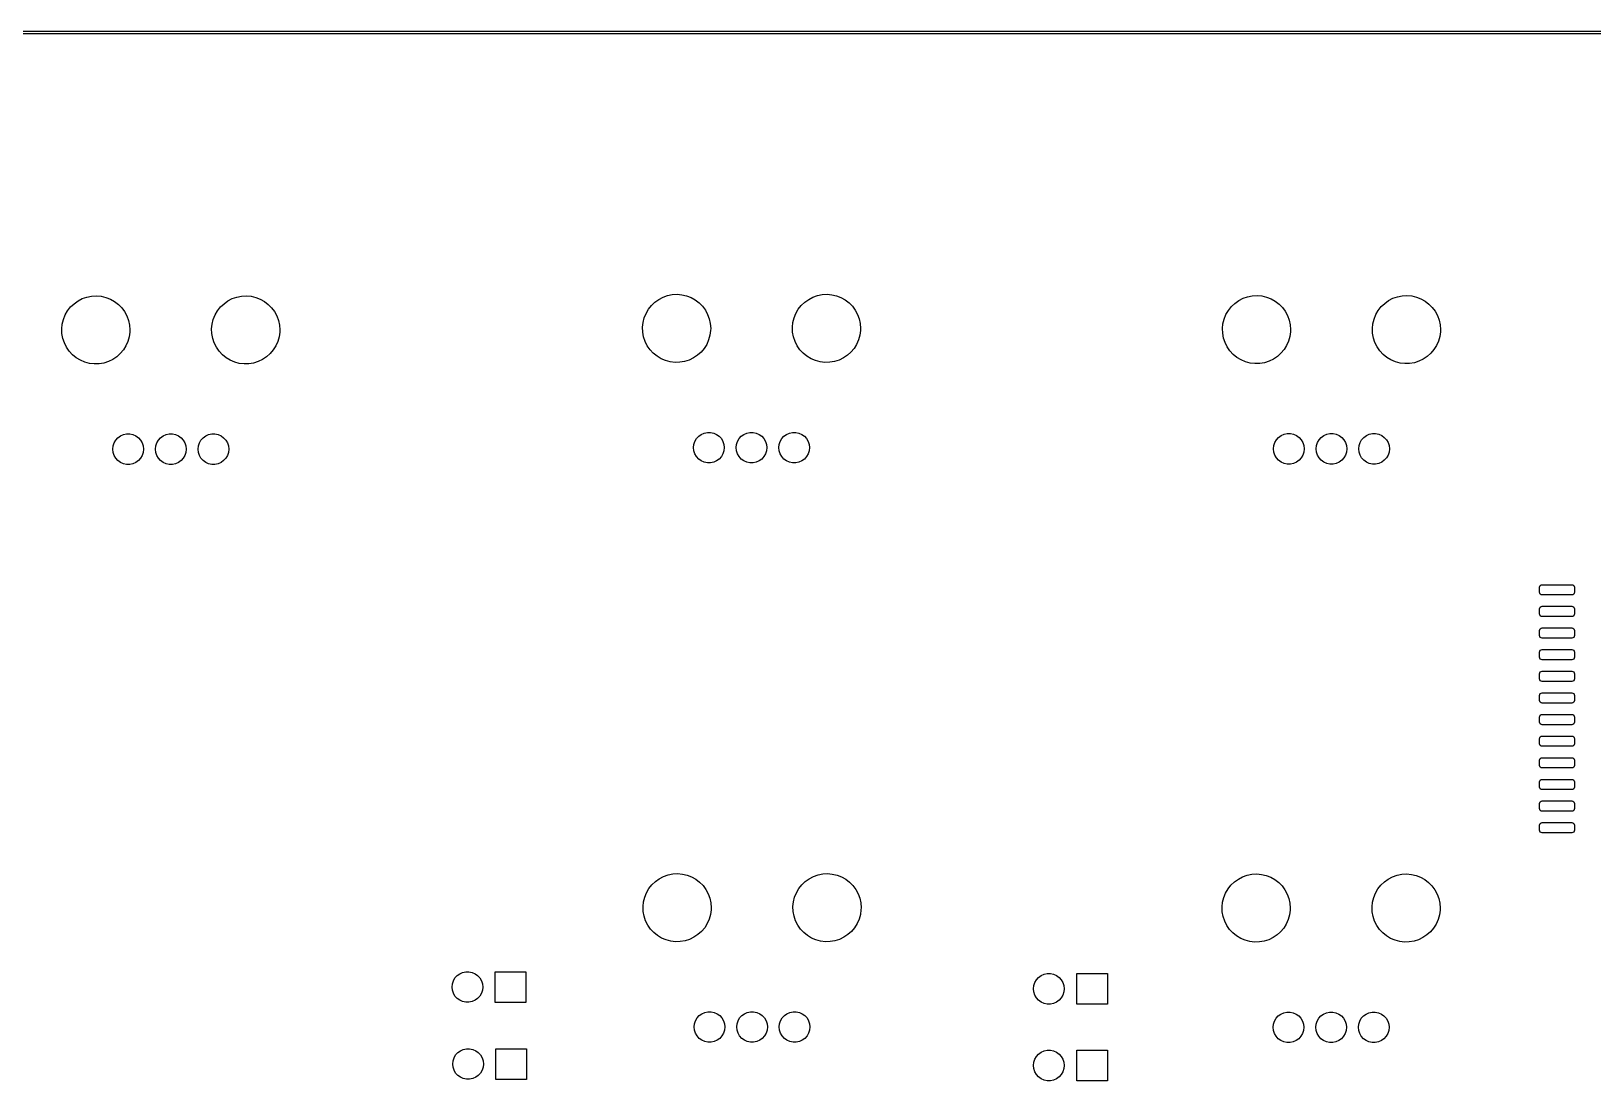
# Model space of a CAD drawing. Extents: x 0 to 360, y 0 to 260.
# Drawn here: x 87.7 to 179.4, y 198.5 to 260.1 of the extents above; entities that cross this region are included whole.
import ezdxf

# ---------------------------------------------------------------- set-up
doc = ezdxf.new("R2010")
doc.units = 0
doc.layers.add('BLACK', color=7, linetype='CONTINUOUS')

msp = doc.modelspace()

# ---------------------------------------------------------------- linework, layer by layer
at = {"layer": 'BLACK', "linetype": 'CONTINUOUS'}
for p, q in [((0, 260.075), (360, 260.075)), ((359.925, 259.925), (0.075, 259.925)), ((89.8058, 243.664), (89.9807, 243.886)), ((89.9807, 243.886), (90.1852, 244.081)), ((90.1852, 244.081), (90.415, 244.245)), ((90.415, 244.245), (90.6657, 244.376)), ((90.6657, 244.376), (90.9323, 244.469)), ((90.9323, 244.469), (91.2093, 244.524)), ((91.2093, 244.524), (91.4914, 244.54)), ((91.4914, 244.54), (91.7729, 244.515)), ((91.7729, 244.515), (92.0481, 244.452)), ((92.0481, 244.452), (92.3116, 244.35)), ((92.3116, 244.35), (92.558, 244.212)), ((92.558, 244.212), (92.7826, 244.04)), ((92.7826, 244.04), (92.9808, 243.839)), ((98.6058, 243.664), (98.7807, 243.886)), ((98.7807, 243.886), (98.9852, 244.081)), ((98.9852, 244.081), (99.215, 244.245)), ((99.215, 244.245), (99.4657, 244.376)), ((99.4657, 244.376), (99.7323, 244.469)), ((99.7323, 244.469), (100.009, 244.524)), ((100.009, 244.524), (100.291, 244.54)), ((100.291, 244.54), (100.573, 244.515)), ((100.573, 244.515), (100.848, 244.452)), ((100.848, 244.452), (101.112, 244.35)), ((101.112, 244.35), (101.358, 244.212)), ((101.358, 244.212), (101.583, 244.04)), ((101.583, 244.04), (101.781, 243.839)), ((123.906, 243.754), (124.081, 243.976)), ((124.081, 243.976), (124.285, 244.171)), ((124.285, 244.171), (124.515, 244.335)), ((124.515, 244.335), (124.766, 244.466)), ((124.766, 244.466), (125.032, 244.559)), ((125.032, 244.559), (125.309, 244.614)), ((125.309, 244.614), (125.591, 244.63)), ((125.591, 244.63), (125.873, 244.605)), ((125.873, 244.605), (126.148, 244.542)), ((126.148, 244.542), (126.412, 244.44)), ((126.412, 244.44), (126.658, 244.302)), ((126.658, 244.302), (126.883, 244.13)), ((126.883, 244.13), (127.081, 243.929)), ((127.081, 243.929), (127.249, 243.702)), ((132.706, 243.754), (132.881, 243.976)), ((132.881, 243.976), (133.085, 244.171)), ((133.085, 244.171), (133.315, 244.335)), ((133.315, 244.335), (133.566, 244.466)), ((133.566, 244.466), (133.832, 244.559)), ((133.832, 244.559), (134.109, 244.614)), ((134.109, 244.614), (134.391, 244.63)), ((134.391, 244.63), (134.673, 244.605)), ((134.673, 244.605), (134.948, 244.542)), ((134.948, 244.542), (135.212, 244.44)), ((135.212, 244.44), (135.458, 244.302)), ((135.458, 244.302), (135.683, 244.13)), ((135.683, 244.13), (135.881, 243.929)), ((135.881, 243.929), (136.049, 243.702)), ((157.956, 243.684), (158.131, 243.906)), ((158.131, 243.906), (158.335, 244.101)), ((158.335, 244.101), (158.565, 244.265)), ((158.565, 244.265), (158.816, 244.396)), ((158.816, 244.396), (159.082, 244.489)), ((159.082, 244.489), (159.359, 244.544)), ((159.359, 244.544), (159.641, 244.56)), ((159.641, 244.56), (159.923, 244.535)), ((159.923, 244.535), (160.198, 244.472)), ((160.198, 244.472), (160.462, 244.37)), ((160.462, 244.37), (160.708, 244.232)), ((160.708, 244.232), (160.933, 244.06)), ((160.933, 244.06), (161.131, 243.859)), ((166.756, 243.684), (166.931, 243.906)), ((166.931, 243.906), (167.135, 244.101)), ((167.135, 244.101), (167.365, 244.265)), ((167.365, 244.265), (167.616, 244.396)), ((167.616, 244.396), (167.882, 244.489)), ((167.882, 244.489), (168.159, 244.544)), ((168.159, 244.544), (168.441, 244.56)), ((168.441, 244.56), (168.723, 244.535)), ((168.723, 244.535), (168.998, 244.472)), ((168.998, 244.472), (169.262, 244.37)), ((169.262, 244.37), (169.508, 244.232)), ((169.508, 244.232), (169.733, 244.06)), ((169.733, 244.06), (169.931, 243.859)), ((89.4898, 242.884), (89.5579, 243.158)), ((89.5579, 243.158), (89.6639, 243.42)), ((89.6639, 243.42), (89.8058, 243.664)), ((92.9808, 243.839), (93.1487, 243.612)), ((93.1487, 243.612), (93.2828, 243.363)), ((93.2828, 243.363), (93.3806, 243.098)), ((93.3806, 243.098), (93.44, 242.822)), ((98.2898, 242.884), (98.3579, 243.158)), ((98.3579, 243.158), (98.4639, 243.42)), ((98.4639, 243.42), (98.6058, 243.664)), ((101.781, 243.839), (101.949, 243.612)), ((101.949, 243.612), (102.083, 243.363)), ((102.083, 243.363), (102.181, 243.098)), ((102.181, 243.098), (102.24, 242.822)), ((123.561, 242.693), (123.59, 242.974)), ((123.59, 242.974), (123.658, 243.248)), ((123.658, 243.248), (123.764, 243.51)), ((123.764, 243.51), (123.906, 243.754)), ((127.249, 243.702), (127.383, 243.453)), ((127.383, 243.453), (127.481, 243.188)), ((127.481, 243.188), (127.54, 242.912)), ((132.361, 242.693), (132.39, 242.974)), ((132.39, 242.974), (132.458, 243.248)), ((132.458, 243.248), (132.564, 243.51)), ((132.564, 243.51), (132.706, 243.754)), ((136.049, 243.702), (136.183, 243.453)), ((136.183, 243.453), (136.281, 243.188)), ((136.281, 243.188), (136.34, 242.912)), ((157.64, 242.904), (157.708, 243.178)), ((157.708, 243.178), (157.814, 243.44)), ((157.814, 243.44), (157.956, 243.684)), ((161.131, 243.859), (161.299, 243.632)), ((161.299, 243.632), (161.433, 243.383)), ((161.433, 243.383), (161.531, 243.118)), ((161.531, 243.118), (161.59, 242.842)), ((166.44, 242.904), (166.508, 243.178)), ((166.508, 243.178), (166.614, 243.44)), ((166.614, 243.44), (166.756, 243.684)), ((169.931, 243.859), (170.099, 243.632)), ((170.099, 243.632), (170.233, 243.383)), ((170.233, 243.383), (170.331, 243.118)), ((170.331, 243.118), (170.39, 242.842)), ((89.461, 242.603), (89.4898, 242.884)), ((89.4721, 242.321), (89.461, 242.603)), ((89.5228, 242.043), (89.4721, 242.321)), ((93.4184, 242.134), (93.3418, 241.863)), ((93.4561, 242.414), (93.4184, 242.134)), ((93.44, 242.822), (93.46, 242.54)), ((93.46, 242.54), (93.4561, 242.414)), ((98.261, 242.603), (98.2898, 242.884)), ((98.2721, 242.321), (98.261, 242.603)), ((98.3228, 242.043), (98.2721, 242.321)), ((102.218, 242.134), (102.142, 241.863)), ((102.256, 242.414), (102.218, 242.134)), ((102.24, 242.822), (102.26, 242.54)), ((102.26, 242.54), (102.256, 242.414)), ((123.572, 242.411), (123.561, 242.693)), ((123.623, 242.133), (123.572, 242.411)), ((123.712, 241.865), (123.623, 242.133)), ((127.518, 242.224), (127.442, 241.953)), ((127.556, 242.504), (127.518, 242.224)), ((127.54, 242.912), (127.56, 242.63)), ((127.56, 242.63), (127.556, 242.504)), ((132.372, 242.411), (132.361, 242.693)), ((132.423, 242.133), (132.372, 242.411)), ((132.512, 241.865), (132.423, 242.133)), ((136.318, 242.224), (136.242, 241.953)), ((136.356, 242.504), (136.318, 242.224)), ((136.34, 242.912), (136.36, 242.63)), ((136.36, 242.63), (136.356, 242.504)), ((157.611, 242.623), (157.64, 242.904)), ((157.622, 242.341), (157.611, 242.623)), ((157.673, 242.063), (157.622, 242.341)), ((157.762, 241.795), (157.673, 242.063)), ((161.568, 242.154), (161.492, 241.883)), ((161.606, 242.434), (161.568, 242.154)), ((161.59, 242.842), (161.61, 242.56)), ((161.61, 242.56), (161.606, 242.434)), ((166.411, 242.623), (166.44, 242.904)), ((166.422, 242.341), (166.411, 242.623)), ((166.473, 242.063), (166.422, 242.341)), ((166.562, 241.795), (166.473, 242.063)), ((170.368, 242.154), (170.292, 241.883)), ((170.406, 242.434), (170.368, 242.154)), ((170.39, 242.842), (170.41, 242.56)), ((170.41, 242.56), (170.406, 242.434)), ((89.6122, 241.775), (89.5228, 242.043)), ((89.7385, 241.522), (89.6122, 241.775)), ((89.8991, 241.29), (89.7385, 241.522)), ((90.0909, 241.082), (89.8991, 241.29)), ((92.8963, 241.148), (92.6858, 240.96)), ((93.078, 241.364), (92.8963, 241.148)), ((93.2275, 241.604), (93.078, 241.364)), ((93.3418, 241.863), (93.2275, 241.604)), ((98.4122, 241.775), (98.3228, 242.043)), ((98.5385, 241.522), (98.4122, 241.775)), ((98.6991, 241.29), (98.5385, 241.522)), ((98.8909, 241.082), (98.6991, 241.29)), ((101.696, 241.148), (101.486, 240.96)), ((101.878, 241.364), (101.696, 241.148)), ((102.028, 241.604), (101.878, 241.364)), ((102.142, 241.863), (102.028, 241.604)), ((123.839, 241.612), (123.712, 241.865)), ((123.999, 241.38), (123.839, 241.612)), ((124.191, 241.172), (123.999, 241.38)), ((124.41, 240.994), (124.191, 241.172)), ((126.996, 241.238), (126.786, 241.05)), ((127.178, 241.454), (126.996, 241.238)), ((127.328, 241.694), (127.178, 241.454)), ((127.442, 241.953), (127.328, 241.694)), ((132.639, 241.612), (132.512, 241.865)), ((132.799, 241.38), (132.639, 241.612)), ((132.991, 241.172), (132.799, 241.38)), ((133.21, 240.994), (132.991, 241.172)), ((135.796, 241.238), (135.586, 241.05)), ((135.978, 241.454), (135.796, 241.238)), ((136.128, 241.694), (135.978, 241.454)), ((136.242, 241.953), (136.128, 241.694)), ((157.889, 241.542), (157.762, 241.795)), ((158.049, 241.31), (157.889, 241.542)), ((158.241, 241.102), (158.049, 241.31)), ((161.046, 241.168), (160.836, 240.98)), ((161.228, 241.384), (161.046, 241.168)), ((161.378, 241.624), (161.228, 241.384)), ((161.492, 241.883), (161.378, 241.624)), ((166.689, 241.542), (166.562, 241.795)), ((166.849, 241.31), (166.689, 241.542)), ((167.041, 241.102), (166.849, 241.31)), ((169.846, 241.168), (169.636, 240.98)), ((170.028, 241.384), (169.846, 241.168)), ((170.178, 241.624), (170.028, 241.384)), ((170.292, 241.883), (170.178, 241.624)), ((90.31, 240.904), (90.0909, 241.082)), ((90.552, 240.758), (90.31, 240.904)), ((90.8122, 240.648), (90.552, 240.758)), ((91.0852, 240.575), (90.8122, 240.648)), ((91.3658, 240.542), (91.0852, 240.575)), ((91.6482, 240.549), (91.3658, 240.542)), ((91.9269, 240.595), (91.6482, 240.549)), ((92.1962, 240.68), (91.9269, 240.595)), ((92.4509, 240.803), (92.1962, 240.68)), ((92.6858, 240.96), (92.4509, 240.803)), ((99.11, 240.904), (98.8909, 241.082)), ((99.352, 240.758), (99.11, 240.904)), ((99.6122, 240.648), (99.352, 240.758)), ((99.8852, 240.575), (99.6122, 240.648)), ((100.166, 240.542), (99.8852, 240.575)), ((100.448, 240.549), (100.166, 240.542)), ((100.727, 240.595), (100.448, 240.549)), ((100.996, 240.68), (100.727, 240.595)), ((101.251, 240.803), (100.996, 240.68)), ((101.486, 240.96), (101.251, 240.803)), ((124.652, 240.848), (124.41, 240.994)), ((124.912, 240.738), (124.652, 240.848)), ((125.185, 240.665), (124.912, 240.738)), ((125.466, 240.632), (125.185, 240.665)), ((125.748, 240.639), (125.466, 240.632)), ((126.027, 240.685), (125.748, 240.639)), ((126.296, 240.77), (126.027, 240.685)), ((126.551, 240.893), (126.296, 240.77)), ((126.786, 241.05), (126.551, 240.893)), ((133.452, 240.848), (133.21, 240.994)), ((133.712, 240.738), (133.452, 240.848)), ((133.985, 240.665), (133.712, 240.738)), ((134.266, 240.632), (133.985, 240.665)), ((134.548, 240.639), (134.266, 240.632)), ((134.827, 240.685), (134.548, 240.639)), ((135.096, 240.77), (134.827, 240.685)), ((135.351, 240.893), (135.096, 240.77)), ((135.586, 241.05), (135.351, 240.893)), ((158.46, 240.924), (158.241, 241.102)), ((158.702, 240.778), (158.46, 240.924)), ((158.962, 240.668), (158.702, 240.778)), ((159.235, 240.595), (158.962, 240.668)), ((159.516, 240.562), (159.235, 240.595)), ((159.798, 240.569), (159.516, 240.562)), ((160.077, 240.615), (159.798, 240.569)), ((160.346, 240.7), (160.077, 240.615)), ((160.601, 240.823), (160.346, 240.7)), ((160.836, 240.98), (160.601, 240.823)), ((167.26, 240.924), (167.041, 241.102)), ((167.502, 240.778), (167.26, 240.924)), ((167.762, 240.668), (167.502, 240.778)), ((168.035, 240.595), (167.762, 240.668)), ((168.316, 240.562), (168.035, 240.595)), ((168.598, 240.569), (168.316, 240.562)), ((168.877, 240.615), (168.598, 240.569)), ((169.146, 240.7), (168.877, 240.615)), ((169.401, 240.823), (169.146, 240.7)), ((169.636, 240.98), (169.401, 240.823)), ((92.46, 235.54), (92.4797, 235.727)), ((92.4797, 235.727), (92.5378, 235.906)), ((92.5378, 235.906), (92.6319, 236.069)), ((92.6319, 236.069), (92.7578, 236.209)), ((92.7578, 236.209), (92.91, 236.319)), ((92.91, 236.319), (93.0819, 236.396)), ((93.0819, 236.396), (93.2659, 236.435)), ((93.2659, 236.435), (93.4541, 236.435)), ((93.4541, 236.435), (93.6381, 236.396)), ((93.6381, 236.396), (93.81, 236.319)), ((93.81, 236.319), (93.9622, 236.209)), ((93.9622, 236.209), (94.0881, 236.069)), ((94.0881, 236.069), (94.1822, 235.906)), ((94.1822, 235.906), (94.2403, 235.727)), ((94.2403, 235.727), (94.26, 235.54)), ((94.96, 235.54), (94.9797, 235.727)), ((94.9797, 235.727), (95.0378, 235.906)), ((95.0378, 235.906), (95.1319, 236.069)), ((95.1319, 236.069), (95.2578, 236.209)), ((95.2578, 236.209), (95.41, 236.319)), ((95.41, 236.319), (95.5819, 236.396)), ((95.5819, 236.396), (95.7659, 236.435)), ((95.7659, 236.435), (95.9541, 236.435)), ((95.9541, 236.435), (96.1381, 236.396)), ((96.1381, 236.396), (96.31, 236.319)), ((96.31, 236.319), (96.4622, 236.209)), ((96.4622, 236.209), (96.5881, 236.069)), ((96.5881, 236.069), (96.6822, 235.906)), ((96.6822, 235.906), (96.7403, 235.727)), ((96.7403, 235.727), (96.76, 235.54)), ((97.46, 235.54), (97.4797, 235.727)), ((97.4797, 235.727), (97.5378, 235.906)), ((97.5378, 235.906), (97.6319, 236.069)), ((97.6319, 236.069), (97.7578, 236.209)), ((97.7578, 236.209), (97.91, 236.319)), ((97.91, 236.319), (98.0819, 236.396)), ((98.0819, 236.396), (98.2659, 236.435)), ((98.2659, 236.435), (98.4541, 236.435)), ((98.4541, 236.435), (98.6381, 236.396)), ((98.6381, 236.396), (98.81, 236.319)), ((98.81, 236.319), (98.9622, 236.209)), ((98.9622, 236.209), (99.0881, 236.069)), ((99.0881, 236.069), (99.1822, 235.906)), ((99.1822, 235.906), (99.2403, 235.727)), ((99.2403, 235.727), (99.26, 235.54)), ((126.56, 235.63), (126.58, 235.817)), ((126.58, 235.817), (126.638, 235.996)), ((126.638, 235.996), (126.732, 236.159)), ((126.732, 236.159), (126.858, 236.299)), ((126.858, 236.299), (127.01, 236.409)), ((127.01, 236.409), (127.182, 236.486)), ((127.182, 236.486), (127.366, 236.525)), ((127.366, 236.525), (127.554, 236.525)), ((127.554, 236.525), (127.738, 236.486)), ((127.738, 236.486), (127.91, 236.409)), ((127.91, 236.409), (128.062, 236.299)), ((128.062, 236.299), (128.188, 236.159)), ((128.188, 236.159), (128.282, 235.996)), ((128.282, 235.996), (128.34, 235.817)), ((128.34, 235.817), (128.36, 235.63)), ((129.06, 235.63), (129.08, 235.817)), ((129.08, 235.817), (129.138, 235.996)), ((129.138, 235.996), (129.232, 236.159)), ((129.232, 236.159), (129.358, 236.299)), ((129.358, 236.299), (129.51, 236.409)), ((129.51, 236.409), (129.682, 236.486)), ((129.682, 236.486), (129.866, 236.525)), ((129.866, 236.525), (130.054, 236.525)), ((130.054, 236.525), (130.238, 236.486)), ((130.238, 236.486), (130.41, 236.409)), ((130.41, 236.409), (130.562, 236.299)), ((130.562, 236.299), (130.688, 236.159)), ((130.688, 236.159), (130.782, 235.996)), ((130.782, 235.996), (130.84, 235.817)), ((130.84, 235.817), (130.86, 235.63)), ((131.56, 235.63), (131.58, 235.817)), ((131.58, 235.817), (131.638, 235.996)), ((131.638, 235.996), (131.732, 236.159)), ((131.732, 236.159), (131.858, 236.299)), ((131.858, 236.299), (132.01, 236.409)), ((132.01, 236.409), (132.182, 236.486)), ((132.182, 236.486), (132.366, 236.525)), ((132.366, 236.525), (132.554, 236.525)), ((132.554, 236.525), (132.738, 236.486)), ((132.738, 236.486), (132.91, 236.409)), ((132.91, 236.409), (133.062, 236.299)), ((133.062, 236.299), (133.188, 236.159)), ((133.188, 236.159), (133.282, 235.996)), ((133.282, 235.996), (133.34, 235.817)), ((133.34, 235.817), (133.36, 235.63)), ((160.61, 235.56), (160.63, 235.747)), ((160.63, 235.747), (160.688, 235.926)), ((160.688, 235.926), (160.782, 236.089)), ((160.782, 236.089), (160.908, 236.229)), ((160.908, 236.229), (161.06, 236.339)), ((161.06, 236.339), (161.232, 236.416)), ((161.232, 236.416), (161.416, 236.455)), ((161.416, 236.455), (161.604, 236.455)), ((161.604, 236.455), (161.788, 236.416)), ((161.788, 236.416), (161.96, 236.339)), ((161.96, 236.339), (162.112, 236.229)), ((162.112, 236.229), (162.238, 236.089)), ((162.238, 236.089), (162.332, 235.926)), ((162.332, 235.926), (162.39, 235.747)), ((162.39, 235.747), (162.41, 235.56)), ((163.11, 235.56), (163.13, 235.747)), ((163.13, 235.747), (163.188, 235.926)), ((163.188, 235.926), (163.282, 236.089)), ((163.282, 236.089), (163.408, 236.229)), ((163.408, 236.229), (163.56, 236.339)), ((163.56, 236.339), (163.732, 236.416)), ((163.732, 236.416), (163.916, 236.455)), ((163.916, 236.455), (164.104, 236.455)), ((164.104, 236.455), (164.288, 236.416)), ((164.288, 236.416), (164.46, 236.339)), ((164.46, 236.339), (164.612, 236.229)), ((164.612, 236.229), (164.738, 236.089)), ((164.738, 236.089), (164.832, 235.926)), ((164.832, 235.926), (164.89, 235.747)), ((164.89, 235.747), (164.91, 235.56)), ((165.61, 235.56), (165.63, 235.747)), ((165.63, 235.747), (165.688, 235.926)), ((165.688, 235.926), (165.782, 236.089)), ((165.782, 236.089), (165.908, 236.229)), ((165.908, 236.229), (166.06, 236.339)), ((166.06, 236.339), (166.232, 236.416)), ((166.232, 236.416), (166.416, 236.455)), ((166.416, 236.455), (166.604, 236.455)), ((166.604, 236.455), (166.788, 236.416)), ((166.788, 236.416), (166.96, 236.339)), ((166.96, 236.339), (167.112, 236.229)), ((167.112, 236.229), (167.238, 236.089)), ((167.238, 236.089), (167.332, 235.926)), ((167.332, 235.926), (167.39, 235.747)), ((167.39, 235.747), (167.41, 235.56)), ((92.4797, 235.353), (92.46, 235.54)), ((92.5378, 235.174), (92.4797, 235.353)), ((92.6319, 235.011), (92.5378, 235.174)), ((92.7578, 234.871), (92.6319, 235.011)), ((92.91, 234.761), (92.7578, 234.871)), ((93.0819, 234.684), (92.91, 234.761)), ((93.81, 234.761), (93.6381, 234.684)), ((93.9622, 234.871), (93.81, 234.761)), ((94.0881, 235.011), (93.9622, 234.871)), ((94.1822, 235.174), (94.0881, 235.011)), ((94.2403, 235.353), (94.1822, 235.174)), ((94.26, 235.54), (94.2403, 235.353)), ((94.9797, 235.353), (94.96, 235.54)), ((95.0378, 235.174), (94.9797, 235.353)), ((95.1319, 235.011), (95.0378, 235.174)), ((95.2578, 234.871), (95.1319, 235.011)), ((95.41, 234.761), (95.2578, 234.871)), ((95.5819, 234.684), (95.41, 234.761)), ((96.31, 234.761), (96.1381, 234.684)), ((96.4622, 234.871), (96.31, 234.761)), ((96.5881, 235.011), (96.4622, 234.871)), ((96.6822, 235.174), (96.5881, 235.011)), ((96.7403, 235.353), (96.6822, 235.174)), ((96.76, 235.54), (96.7403, 235.353)), ((97.4797, 235.353), (97.46, 235.54)), ((97.5378, 235.174), (97.4797, 235.353)), ((97.6319, 235.011), (97.5378, 235.174)), ((97.7578, 234.871), (97.6319, 235.011)), ((97.91, 234.761), (97.7578, 234.871)), ((98.0819, 234.684), (97.91, 234.761)), ((98.81, 234.761), (98.6381, 234.684)), ((98.9622, 234.871), (98.81, 234.761)), ((99.0881, 235.011), (98.9622, 234.871)), ((99.1822, 235.174), (99.0881, 235.011)), ((99.2403, 235.353), (99.1822, 235.174)), ((99.26, 235.54), (99.2403, 235.353)), ((126.58, 235.443), (126.56, 235.63)), ((126.638, 235.264), (126.58, 235.443)), ((126.732, 235.101), (126.638, 235.264)), ((126.858, 234.961), (126.732, 235.101)), ((127.01, 234.851), (126.858, 234.961)), ((127.182, 234.774), (127.01, 234.851)), ((127.366, 234.735), (127.182, 234.774)), ((127.554, 234.735), (127.366, 234.735)), ((127.738, 234.774), (127.554, 234.735)), ((127.91, 234.851), (127.738, 234.774)), ((128.062, 234.961), (127.91, 234.851)), ((128.188, 235.101), (128.062, 234.961)), ((128.282, 235.264), (128.188, 235.101)), ((128.34, 235.443), (128.282, 235.264)), ((128.36, 235.63), (128.34, 235.443)), ((129.08, 235.443), (129.06, 235.63)), ((129.138, 235.264), (129.08, 235.443)), ((129.232, 235.101), (129.138, 235.264)), ((129.358, 234.961), (129.232, 235.101)), ((129.51, 234.851), (129.358, 234.961)), ((129.682, 234.774), (129.51, 234.851)), ((129.866, 234.735), (129.682, 234.774)), ((130.054, 234.735), (129.866, 234.735)), ((130.238, 234.774), (130.054, 234.735)), ((130.41, 234.851), (130.238, 234.774)), ((130.562, 234.961), (130.41, 234.851)), ((130.688, 235.101), (130.562, 234.961)), ((130.782, 235.264), (130.688, 235.101)), ((130.84, 235.443), (130.782, 235.264)), ((130.86, 235.63), (130.84, 235.443)), ((131.58, 235.443), (131.56, 235.63)), ((131.638, 235.264), (131.58, 235.443)), ((131.732, 235.101), (131.638, 235.264)), ((131.858, 234.961), (131.732, 235.101)), ((132.01, 234.851), (131.858, 234.961)), ((132.182, 234.774), (132.01, 234.851)), ((132.366, 234.735), (132.182, 234.774)), ((132.554, 234.735), (132.366, 234.735)), ((132.738, 234.774), (132.554, 234.735)), ((132.91, 234.851), (132.738, 234.774)), ((133.062, 234.961), (132.91, 234.851)), ((133.188, 235.101), (133.062, 234.961)), ((133.282, 235.264), (133.188, 235.101)), ((133.34, 235.443), (133.282, 235.264)), ((133.36, 235.63), (133.34, 235.443)), ((160.63, 235.373), (160.61, 235.56)), ((160.688, 235.194), (160.63, 235.373)), ((160.782, 235.031), (160.688, 235.194)), ((160.908, 234.891), (160.782, 235.031)), ((161.06, 234.781), (160.908, 234.891)), ((161.232, 234.704), (161.06, 234.781)), ((161.96, 234.781), (161.788, 234.704)), ((162.112, 234.891), (161.96, 234.781)), ((162.238, 235.031), (162.112, 234.891)), ((162.332, 235.194), (162.238, 235.031)), ((162.39, 235.373), (162.332, 235.194)), ((162.41, 235.56), (162.39, 235.373)), ((163.13, 235.373), (163.11, 235.56)), ((163.188, 235.194), (163.13, 235.373)), ((163.282, 235.031), (163.188, 235.194)), ((163.408, 234.891), (163.282, 235.031)), ((163.56, 234.781), (163.408, 234.891)), ((163.732, 234.704), (163.56, 234.781)), ((164.46, 234.781), (164.288, 234.704)), ((164.612, 234.891), (164.46, 234.781)), ((164.738, 235.031), (164.612, 234.891)), ((164.832, 235.194), (164.738, 235.031)), ((164.89, 235.373), (164.832, 235.194)), ((164.91, 235.56), (164.89, 235.373)), ((165.63, 235.373), (165.61, 235.56)), ((165.688, 235.194), (165.63, 235.373)), ((165.782, 235.031), (165.688, 235.194)), ((165.908, 234.891), (165.782, 235.031)), ((166.06, 234.781), (165.908, 234.891)), ((166.232, 234.704), (166.06, 234.781)), ((166.96, 234.781), (166.788, 234.704)), ((167.112, 234.891), (166.96, 234.781)), ((167.238, 235.031), (167.112, 234.891)), ((167.332, 235.194), (167.238, 235.031)), ((167.39, 235.373), (167.332, 235.194)), ((167.41, 235.56), (167.39, 235.373)), ((93.2659, 234.645), (93.0819, 234.684)), ((93.4541, 234.645), (93.2659, 234.645)), ((93.6381, 234.684), (93.4541, 234.645)), ((95.7659, 234.645), (95.5819, 234.684)), ((95.9541, 234.645), (95.7659, 234.645)), ((96.1381, 234.684), (95.9541, 234.645)), ((98.2659, 234.645), (98.0819, 234.684)), ((98.4541, 234.645), (98.2659, 234.645)), ((98.6381, 234.684), (98.4541, 234.645)), ((161.416, 234.665), (161.232, 234.704)), ((161.604, 234.665), (161.416, 234.665)), ((161.788, 234.704), (161.604, 234.665)), ((163.916, 234.665), (163.732, 234.704)), ((164.104, 234.665), (163.916, 234.665)), ((164.288, 234.704), (164.104, 234.665)), ((166.416, 234.665), (166.232, 234.704)), ((166.604, 234.665), (166.416, 234.665)), ((166.788, 234.704), (166.604, 234.665)), ((176.225, 227.435), (176.236, 227.492)), ((176.225, 227.135), (176.225, 227.435)), ((176.236, 227.492), (176.269, 227.541)), ((176.269, 227.541), (176.318, 227.574)), ((176.318, 227.574), (176.375, 227.585)), ((176.375, 227.585), (178.125, 227.585)), ((178.125, 227.585), (178.182, 227.574)), ((178.182, 227.574), (178.231, 227.541)), ((178.231, 227.541), (178.264, 227.492)), ((178.264, 227.492), (178.275, 227.435)), ((178.275, 227.435), (178.275, 227.135)), ((176.236, 227.078), (176.225, 227.135)), ((176.269, 227.029), (176.236, 227.078)), ((176.318, 226.996), (176.269, 227.029)), ((176.375, 226.985), (176.318, 226.996)), ((178.125, 226.985), (176.375, 226.985)), ((178.182, 226.996), (178.125, 226.985)), ((178.231, 227.029), (178.182, 226.996)), ((178.264, 227.078), (178.231, 227.029)), ((178.275, 227.135), (178.264, 227.078)), ((176.225, 226.165), (176.236, 226.222)), ((176.225, 225.865), (176.225, 226.165)), ((176.236, 225.808), (176.225, 225.865)), ((176.236, 226.222), (176.269, 226.271)), ((176.269, 225.759), (176.236, 225.808)), ((176.269, 226.271), (176.318, 226.304)), ((176.318, 225.726), (176.269, 225.759)), ((176.318, 226.304), (176.375, 226.315)), ((176.375, 225.715), (176.318, 225.726)), ((176.375, 226.315), (178.125, 226.315)), ((178.125, 225.715), (176.375, 225.715)), ((178.125, 226.315), (178.182, 226.304)), ((178.182, 225.726), (178.125, 225.715)), ((178.182, 226.304), (178.231, 226.271)), ((178.231, 225.759), (178.182, 225.726)), ((178.231, 226.271), (178.264, 226.222)), ((178.264, 225.808), (178.231, 225.759)), ((178.264, 226.222), (178.275, 226.165)), ((178.275, 225.865), (178.264, 225.808)), ((178.275, 226.165), (178.275, 225.865)), ((176.225, 224.895), (176.236, 224.952)), ((176.225, 224.595), (176.225, 224.895)), ((176.236, 224.952), (176.269, 225.001)), ((176.269, 225.001), (176.318, 225.034)), ((176.318, 225.034), (176.375, 225.045)), ((176.375, 225.045), (178.125, 225.045)), ((178.125, 225.045), (178.182, 225.034)), ((178.182, 225.034), (178.231, 225.001)), ((178.231, 225.001), (178.264, 224.952)), ((178.264, 224.952), (178.275, 224.895)), ((178.275, 224.895), (178.275, 224.595)), ((176.236, 224.538), (176.225, 224.595)), ((176.269, 224.489), (176.236, 224.538)), ((176.236, 223.682), (176.269, 223.731)), ((176.318, 224.456), (176.269, 224.489)), ((176.269, 223.731), (176.318, 223.764)), ((176.375, 224.445), (176.318, 224.456)), ((176.318, 223.764), (176.375, 223.775)), ((178.125, 224.445), (176.375, 224.445)), ((176.375, 223.775), (178.125, 223.775)), ((178.182, 224.456), (178.125, 224.445)), ((178.125, 223.775), (178.182, 223.764)), ((178.231, 224.489), (178.182, 224.456)), ((178.182, 223.764), (178.231, 223.731)), ((178.264, 224.538), (178.231, 224.489)), ((178.231, 223.731), (178.264, 223.682)), ((178.275, 224.595), (178.264, 224.538)), ((176.225, 223.625), (176.236, 223.682)), ((176.225, 223.325), (176.225, 223.625)), ((176.236, 223.268), (176.225, 223.325)), ((176.269, 223.219), (176.236, 223.268)), ((176.318, 223.186), (176.269, 223.219)), ((176.375, 223.175), (176.318, 223.186)), ((178.125, 223.175), (176.375, 223.175)), ((178.182, 223.186), (178.125, 223.175)), ((178.231, 223.219), (178.182, 223.186)), ((178.264, 223.268), (178.231, 223.219)), ((178.264, 223.682), (178.275, 223.625)), ((178.275, 223.325), (178.264, 223.268)), ((178.275, 223.625), (178.275, 223.325)), ((176.225, 222.355), (176.236, 222.412)), ((176.225, 222.055), (176.225, 222.355)), ((176.236, 221.998), (176.225, 222.055)), ((176.236, 222.412), (176.269, 222.461)), ((176.269, 221.949), (176.236, 221.998)), ((176.269, 222.461), (176.318, 222.494)), ((176.318, 221.916), (176.269, 221.949)), ((176.318, 222.494), (176.375, 222.505)), ((176.375, 221.905), (176.318, 221.916)), ((176.375, 222.505), (178.125, 222.505)), ((178.125, 221.905), (176.375, 221.905)), ((178.125, 222.505), (178.182, 222.494)), ((178.182, 221.916), (178.125, 221.905)), ((178.182, 222.494), (178.231, 222.461)), ((178.231, 221.949), (178.182, 221.916)), ((178.231, 222.461), (178.264, 222.412)), ((178.264, 221.998), (178.231, 221.949)), ((178.264, 222.412), (178.275, 222.355)), ((178.275, 222.055), (178.264, 221.998)), ((178.275, 222.355), (178.275, 222.055)), ((176.225, 221.085), (176.236, 221.142)), ((176.225, 220.785), (176.225, 221.085)), ((176.236, 221.142), (176.269, 221.191)), ((176.269, 221.191), (176.318, 221.224)), ((176.318, 221.224), (176.375, 221.235)), ((176.375, 221.235), (178.125, 221.235)), ((178.125, 221.235), (178.182, 221.224)), ((178.182, 221.224), (178.231, 221.191)), ((178.231, 221.191), (178.264, 221.142)), ((178.264, 221.142), (178.275, 221.085)), ((178.275, 221.085), (178.275, 220.785)), ((176.236, 220.728), (176.225, 220.785)), ((176.269, 220.679), (176.236, 220.728)), ((176.318, 220.646), (176.269, 220.679)), ((176.375, 220.635), (176.318, 220.646)), ((178.125, 220.635), (176.375, 220.635)), ((178.182, 220.646), (178.125, 220.635)), ((178.231, 220.679), (178.182, 220.646)), ((178.264, 220.728), (178.231, 220.679)), ((178.275, 220.785), (178.264, 220.728)), ((176.225, 219.815), (176.236, 219.872)), ((176.225, 219.515), (176.225, 219.815)), ((176.236, 219.458), (176.225, 219.515)), ((176.236, 219.872), (176.269, 219.921)), ((176.269, 219.409), (176.236, 219.458)), ((176.269, 219.921), (176.318, 219.954)), ((176.318, 219.376), (176.269, 219.409)), ((176.318, 219.954), (176.375, 219.965)), ((176.375, 219.365), (176.318, 219.376)), ((176.375, 219.965), (178.125, 219.965)), ((178.125, 219.365), (176.375, 219.365)), ((178.125, 219.965), (178.182, 219.954)), ((178.182, 219.376), (178.125, 219.365)), ((178.182, 219.954), (178.231, 219.921)), ((178.231, 219.409), (178.182, 219.376)), ((178.231, 219.921), (178.264, 219.872)), ((178.264, 219.458), (178.231, 219.409)), ((178.264, 219.872), (178.275, 219.815)), ((178.275, 219.515), (178.264, 219.458)), ((178.275, 219.815), (178.275, 219.515)), ((176.225, 218.545), (176.236, 218.602)), ((176.225, 218.245), (176.225, 218.545)), ((176.236, 218.188), (176.225, 218.245)), ((176.236, 218.602), (176.269, 218.651)), ((176.269, 218.651), (176.318, 218.684)), ((176.318, 218.684), (176.375, 218.695)), ((176.375, 218.695), (178.125, 218.695)), ((178.125, 218.695), (178.182, 218.684)), ((178.182, 218.684), (178.231, 218.651)), ((178.231, 218.651), (178.264, 218.602)), ((178.264, 218.602), (178.275, 218.545)), ((178.275, 218.245), (178.264, 218.188)), ((178.275, 218.545), (178.275, 218.245)), ((176.225, 217.275), (176.236, 217.332)), ((176.269, 218.139), (176.236, 218.188)), ((176.236, 217.332), (176.269, 217.381)), ((176.318, 218.106), (176.269, 218.139)), ((176.269, 217.381), (176.318, 217.414)), ((176.375, 218.095), (176.318, 218.106)), ((176.318, 217.414), (176.375, 217.425)), ((178.125, 218.095), (176.375, 218.095)), ((176.375, 217.425), (178.125, 217.425)), ((178.182, 218.106), (178.125, 218.095)), ((178.125, 217.425), (178.182, 217.414)), ((178.231, 218.139), (178.182, 218.106)), ((178.182, 217.414), (178.231, 217.381)), ((178.264, 218.188), (178.231, 218.139)), ((178.231, 217.381), (178.264, 217.332)), ((178.264, 217.332), (178.275, 217.275)), ((176.225, 216.975), (176.225, 217.275)), ((176.236, 216.918), (176.225, 216.975)), ((176.269, 216.869), (176.236, 216.918)), ((176.318, 216.836), (176.269, 216.869)), ((176.375, 216.825), (176.318, 216.836)), ((178.125, 216.825), (176.375, 216.825)), ((178.182, 216.836), (178.125, 216.825)), ((178.231, 216.869), (178.182, 216.836)), ((178.264, 216.918), (178.231, 216.869)), ((178.275, 216.975), (178.264, 216.918)), ((178.275, 217.275), (178.275, 216.975)), ((176.225, 216.005), (176.236, 216.062)), ((176.225, 215.705), (176.225, 216.005)), ((176.236, 215.648), (176.225, 215.705)), ((176.236, 216.062), (176.269, 216.111)), ((176.269, 215.599), (176.236, 215.648)), ((176.269, 216.111), (176.318, 216.144)), ((176.318, 215.566), (176.269, 215.599)), ((176.318, 216.144), (176.375, 216.155)), ((176.375, 215.555), (176.318, 215.566)), ((176.375, 216.155), (178.125, 216.155)), ((178.125, 215.555), (176.375, 215.555)), ((178.125, 216.155), (178.182, 216.144)), ((178.182, 215.566), (178.125, 215.555)), ((178.182, 216.144), (178.231, 216.111)), ((178.231, 215.599), (178.182, 215.566)), ((178.231, 216.111), (178.264, 216.062)), ((178.264, 215.648), (178.231, 215.599)), ((178.264, 216.062), (178.275, 216.005)), ((178.275, 215.705), (178.264, 215.648)), ((178.275, 216.005), (178.275, 215.705)), ((176.225, 214.735), (176.236, 214.792)), ((176.225, 214.435), (176.225, 214.735)), ((176.236, 214.792), (176.269, 214.841)), ((176.269, 214.841), (176.318, 214.874)), ((176.318, 214.874), (176.375, 214.885)), ((176.375, 214.885), (178.125, 214.885)), ((178.125, 214.885), (178.182, 214.874)), ((178.182, 214.874), (178.231, 214.841)), ((178.231, 214.841), (178.264, 214.792)), ((178.264, 214.792), (178.275, 214.735)), ((178.275, 214.735), (178.275, 214.435)), ((176.236, 214.378), (176.225, 214.435)), ((176.269, 214.329), (176.236, 214.378)), ((176.318, 214.296), (176.269, 214.329)), ((176.375, 214.285), (176.318, 214.296)), ((178.125, 214.285), (176.375, 214.285)), ((178.182, 214.296), (178.125, 214.285)), ((178.231, 214.329), (178.182, 214.296)), ((178.264, 214.378), (178.231, 214.329)), ((178.275, 214.435), (178.264, 214.378)), ((176.225, 213.465), (176.236, 213.522)), ((176.225, 213.165), (176.225, 213.465)), ((176.236, 213.108), (176.225, 213.165)), ((176.236, 213.522), (176.269, 213.571)), ((176.269, 213.059), (176.236, 213.108)), ((176.269, 213.571), (176.318, 213.604)), ((176.318, 213.026), (176.269, 213.059)), ((176.318, 213.604), (176.375, 213.615)), ((176.375, 213.015), (176.318, 213.026)), ((176.375, 213.615), (178.125, 213.615)), ((178.125, 213.015), (176.375, 213.015)), ((178.125, 213.615), (178.182, 213.604)), ((178.182, 213.026), (178.125, 213.015)), ((178.182, 213.604), (178.231, 213.571)), ((178.231, 213.059), (178.182, 213.026)), ((178.231, 213.571), (178.264, 213.522)), ((178.264, 213.108), (178.231, 213.059)), ((178.264, 213.522), (178.275, 213.465)), ((178.275, 213.165), (178.264, 213.108)), ((178.275, 213.465), (178.275, 213.165)), ((123.936, 209.744), (124.111, 209.966)), ((124.111, 209.966), (124.315, 210.161)), ((124.315, 210.161), (124.545, 210.325)), ((124.545, 210.325), (124.796, 210.456)), ((124.796, 210.456), (125.062, 210.549)), ((125.062, 210.549), (125.339, 210.604)), ((125.339, 210.604), (125.621, 210.62)), ((125.621, 210.62), (125.903, 210.595)), ((125.903, 210.595), (126.178, 210.532)), ((126.178, 210.532), (126.442, 210.43)), ((126.442, 210.43), (126.688, 210.292)), ((126.688, 210.292), (126.913, 210.12)), ((126.913, 210.12), (127.111, 209.919)), ((132.736, 209.744), (132.911, 209.966)), ((132.911, 209.966), (133.115, 210.161)), ((133.115, 210.161), (133.345, 210.325)), ((133.345, 210.325), (133.596, 210.456)), ((133.596, 210.456), (133.862, 210.549)), ((133.862, 210.549), (134.139, 210.604)), ((134.139, 210.604), (134.421, 210.62)), ((134.421, 210.62), (134.703, 210.595)), ((134.703, 210.595), (134.978, 210.532)), ((134.978, 210.532), (135.242, 210.43)), ((135.242, 210.43), (135.488, 210.292)), ((135.488, 210.292), (135.713, 210.12)), ((135.713, 210.12), (135.911, 209.919)), ((158.111, 209.946), (158.315, 210.141)), ((158.315, 210.141), (158.545, 210.305)), ((158.545, 210.305), (158.796, 210.436)), ((158.796, 210.436), (159.062, 210.529)), ((159.062, 210.529), (159.339, 210.584)), ((159.339, 210.584), (159.621, 210.6)), ((159.621, 210.6), (159.903, 210.575)), ((159.903, 210.575), (160.178, 210.512)), ((160.178, 210.512), (160.442, 210.41)), ((160.442, 210.41), (160.688, 210.272)), ((160.688, 210.272), (160.913, 210.1)), ((160.913, 210.1), (161.111, 209.899)), ((166.911, 209.946), (167.115, 210.141)), ((167.115, 210.141), (167.345, 210.305)), ((167.345, 210.305), (167.596, 210.436)), ((167.596, 210.436), (167.862, 210.529)), ((167.862, 210.529), (168.139, 210.584)), ((168.139, 210.584), (168.421, 210.6)), ((168.421, 210.6), (168.703, 210.575)), ((168.703, 210.575), (168.978, 210.512)), ((168.978, 210.512), (169.242, 210.41)), ((169.242, 210.41), (169.488, 210.272)), ((169.488, 210.272), (169.713, 210.1)), ((169.713, 210.1), (169.911, 209.899)), ((123.62, 208.964), (123.688, 209.238)), ((123.688, 209.238), (123.794, 209.5)), ((123.794, 209.5), (123.936, 209.744)), ((127.111, 209.919), (127.279, 209.692)), ((127.279, 209.692), (127.413, 209.443)), ((127.413, 209.443), (127.511, 209.178)), ((127.511, 209.178), (127.57, 208.902)), ((132.42, 208.964), (132.488, 209.238)), ((132.488, 209.238), (132.594, 209.5)), ((132.594, 209.5), (132.736, 209.744)), ((135.911, 209.919), (136.079, 209.692)), ((136.079, 209.692), (136.213, 209.443)), ((136.213, 209.443), (136.311, 209.178)), ((136.311, 209.178), (136.37, 208.902)), ((157.62, 208.944), (157.688, 209.218)), ((157.688, 209.218), (157.794, 209.48)), ((157.794, 209.48), (157.936, 209.724)), ((157.936, 209.724), (158.111, 209.946)), ((161.111, 209.899), (161.279, 209.672)), ((161.279, 209.672), (161.413, 209.423)), ((161.413, 209.423), (161.511, 209.158)), ((161.511, 209.158), (161.57, 208.882)), ((166.42, 208.944), (166.488, 209.218)), ((166.488, 209.218), (166.594, 209.48)), ((166.594, 209.48), (166.736, 209.724)), ((166.736, 209.724), (166.911, 209.946)), ((169.911, 209.899), (170.079, 209.672)), ((170.079, 209.672), (170.213, 209.423)), ((170.213, 209.423), (170.311, 209.158)), ((170.311, 209.158), (170.37, 208.882)), ((123.591, 208.683), (123.62, 208.964)), ((123.602, 208.401), (123.591, 208.683)), ((123.653, 208.123), (123.602, 208.401)), ((127.548, 208.214), (127.472, 207.943)), ((127.586, 208.494), (127.548, 208.214)), ((127.57, 208.902), (127.59, 208.62)), ((127.59, 208.62), (127.586, 208.494)), ((132.391, 208.683), (132.42, 208.964)), ((132.402, 208.401), (132.391, 208.683)), ((132.453, 208.123), (132.402, 208.401)), ((136.348, 208.214), (136.272, 207.943)), ((136.386, 208.494), (136.348, 208.214)), ((136.37, 208.902), (136.39, 208.62)), ((136.39, 208.62), (136.386, 208.494)), ((157.591, 208.663), (157.62, 208.944)), ((157.602, 208.381), (157.591, 208.663)), ((157.653, 208.103), (157.602, 208.381)), ((161.548, 208.194), (161.472, 207.923)), ((161.586, 208.474), (161.548, 208.194)), ((161.57, 208.882), (161.59, 208.6)), ((161.59, 208.6), (161.586, 208.474)), ((166.391, 208.663), (166.42, 208.944)), ((166.402, 208.381), (166.391, 208.663)), ((166.453, 208.103), (166.402, 208.381)), ((170.348, 208.194), (170.272, 207.923)), ((170.386, 208.474), (170.348, 208.194)), ((170.37, 208.882), (170.39, 208.6)), ((170.39, 208.6), (170.386, 208.474)), ((123.742, 207.855), (123.653, 208.123)), ((123.869, 207.602), (123.742, 207.855)), ((124.029, 207.37), (123.869, 207.602)), ((124.221, 207.162), (124.029, 207.37)), ((127.026, 207.228), (126.816, 207.04)), ((127.208, 207.444), (127.026, 207.228)), ((127.358, 207.684), (127.208, 207.444)), ((127.472, 207.943), (127.358, 207.684)), ((132.542, 207.855), (132.453, 208.123)), ((132.669, 207.602), (132.542, 207.855)), ((132.829, 207.37), (132.669, 207.602)), ((133.021, 207.162), (132.829, 207.37)), ((135.826, 207.228), (135.616, 207.04)), ((136.008, 207.444), (135.826, 207.228)), ((136.158, 207.684), (136.008, 207.444)), ((136.272, 207.943), (136.158, 207.684)), ((157.742, 207.835), (157.653, 208.103)), ((157.869, 207.582), (157.742, 207.835)), ((158.029, 207.35), (157.869, 207.582)), ((158.221, 207.142), (158.029, 207.35)), ((161.208, 207.424), (161.026, 207.208)), ((161.358, 207.664), (161.208, 207.424)), ((161.472, 207.923), (161.358, 207.664)), ((166.542, 207.835), (166.453, 208.103)), ((166.669, 207.582), (166.542, 207.835)), ((166.829, 207.35), (166.669, 207.582)), ((167.021, 207.142), (166.829, 207.35)), ((170.008, 207.424), (169.826, 207.208)), ((170.158, 207.664), (170.008, 207.424)), ((170.272, 207.923), (170.158, 207.664)), ((124.44, 206.984), (124.221, 207.162)), ((124.682, 206.838), (124.44, 206.984)), ((124.942, 206.728), (124.682, 206.838)), ((125.215, 206.655), (124.942, 206.728)), ((125.496, 206.622), (125.215, 206.655)), ((125.778, 206.629), (125.496, 206.622)), ((126.057, 206.675), (125.778, 206.629)), ((126.326, 206.76), (126.057, 206.675)), ((126.581, 206.883), (126.326, 206.76)), ((126.816, 207.04), (126.581, 206.883)), ((133.24, 206.984), (133.021, 207.162)), ((133.482, 206.838), (133.24, 206.984)), ((133.742, 206.728), (133.482, 206.838)), ((134.015, 206.655), (133.742, 206.728)), ((134.296, 206.622), (134.015, 206.655)), ((134.578, 206.629), (134.296, 206.622)), ((134.857, 206.675), (134.578, 206.629)), ((135.126, 206.76), (134.857, 206.675)), ((135.381, 206.883), (135.126, 206.76)), ((135.616, 207.04), (135.381, 206.883)), ((158.44, 206.964), (158.221, 207.142)), ((158.682, 206.818), (158.44, 206.964)), ((158.942, 206.708), (158.682, 206.818)), ((159.215, 206.635), (158.942, 206.708)), ((159.496, 206.602), (159.215, 206.635)), ((159.778, 206.609), (159.496, 206.602)), ((160.057, 206.655), (159.778, 206.609)), ((160.326, 206.74), (160.057, 206.655)), ((160.581, 206.863), (160.326, 206.74)), ((160.816, 207.02), (160.581, 206.863)), ((161.026, 207.208), (160.816, 207.02)), ((167.24, 206.964), (167.021, 207.142)), ((167.482, 206.818), (167.24, 206.964)), ((167.742, 206.708), (167.482, 206.818)), ((168.015, 206.635), (167.742, 206.708)), ((168.296, 206.602), (168.015, 206.635)), ((168.578, 206.609), (168.296, 206.602)), ((168.857, 206.655), (168.578, 206.609)), ((169.126, 206.74), (168.857, 206.655)), ((169.381, 206.863), (169.126, 206.74)), ((169.616, 207.02), (169.381, 206.863)), ((169.826, 207.208), (169.616, 207.02)), ((112.452, 204.331), (112.546, 204.494)), ((112.546, 204.494), (112.672, 204.634)), ((112.672, 204.634), (112.824, 204.745)), ((112.824, 204.745), (112.996, 204.821)), ((112.996, 204.821), (113.18, 204.86)), ((113.18, 204.86), (113.368, 204.86)), ((113.368, 204.86), (113.552, 204.821)), ((113.552, 204.821), (113.724, 204.745)), ((113.724, 204.745), (113.876, 204.634)), ((113.876, 204.634), (114.002, 204.494)), ((114.002, 204.494), (114.096, 204.331)), ((114.914, 203.065), (114.914, 204.865)), ((114.914, 204.865), (116.714, 204.865)), ((116.714, 204.865), (116.714, 203.065)), ((146.692, 204.39), (146.818, 204.53)), ((146.818, 204.53), (146.97, 204.64)), ((146.97, 204.64), (147.142, 204.717)), ((147.142, 204.717), (147.326, 204.756)), ((147.326, 204.756), (147.514, 204.756)), ((147.514, 204.756), (147.698, 204.717)), ((147.698, 204.717), (147.87, 204.64)), ((147.87, 204.64), (148.022, 204.53)), ((148.022, 204.53), (148.148, 204.39)), ((149.06, 202.961), (149.06, 204.761)), ((149.06, 204.761), (150.86, 204.761)), ((150.86, 204.761), (150.86, 202.961)), ((112.374, 203.965), (112.394, 204.153)), ((112.394, 203.778), (112.374, 203.965)), ((112.394, 204.153), (112.452, 204.331)), ((112.452, 203.599), (112.394, 203.778)), ((112.546, 203.436), (112.452, 203.599)), ((114.096, 203.599), (114.002, 203.436)), ((114.096, 204.331), (114.155, 204.153)), ((114.155, 203.778), (114.096, 203.599)), ((114.155, 204.153), (114.174, 203.965)), ((114.174, 203.965), (114.155, 203.778)), ((146.52, 203.861), (146.54, 204.048)), ((146.54, 203.674), (146.52, 203.861)), ((146.54, 204.048), (146.598, 204.227)), ((146.598, 203.495), (146.54, 203.674)), ((146.598, 204.227), (146.692, 204.39)), ((148.148, 204.39), (148.242, 204.227)), ((148.242, 204.227), (148.301, 204.048)), ((148.301, 203.674), (148.242, 203.495)), ((148.301, 204.048), (148.32, 203.861)), ((148.32, 203.861), (148.301, 203.674)), ((112.672, 203.297), (112.546, 203.436)), ((112.824, 203.186), (112.672, 203.297)), ((112.996, 203.109), (112.824, 203.186)), ((113.18, 203.07), (112.996, 203.109)), ((113.368, 203.07), (113.18, 203.07)), ((113.552, 203.109), (113.368, 203.07)), ((113.724, 203.186), (113.552, 203.109)), ((113.876, 203.297), (113.724, 203.186)), ((114.002, 203.436), (113.876, 203.297)), ((116.714, 203.065), (114.914, 203.065)), ((146.692, 203.332), (146.598, 203.495)), ((146.818, 203.192), (146.692, 203.332)), ((146.97, 203.081), (146.818, 203.192)), ((147.142, 203.005), (146.97, 203.081)), ((147.326, 202.966), (147.142, 203.005)), ((147.514, 202.966), (147.326, 202.966)), ((147.698, 203.005), (147.514, 202.966)), ((147.87, 203.081), (147.698, 203.005)), ((148.022, 203.192), (147.87, 203.081)), ((148.148, 203.332), (148.022, 203.192)), ((148.242, 203.495), (148.148, 203.332)), ((150.86, 202.961), (149.06, 202.961)), ((126.59, 201.62), (126.61, 201.807)), ((126.61, 201.807), (126.668, 201.986)), ((126.668, 201.986), (126.762, 202.149)), ((126.762, 202.149), (126.888, 202.289)), ((126.888, 202.289), (127.04, 202.399)), ((127.04, 202.399), (127.212, 202.476)), ((127.212, 202.476), (127.396, 202.515)), ((127.396, 202.515), (127.584, 202.515)), ((127.584, 202.515), (127.768, 202.476)), ((127.768, 202.476), (127.94, 202.399)), ((127.94, 202.399), (128.092, 202.289)), ((128.092, 202.289), (128.218, 202.149)), ((128.218, 202.149), (128.312, 201.986)), ((128.312, 201.986), (128.37, 201.807)), ((128.37, 201.807), (128.39, 201.62)), ((129.09, 201.62), (129.11, 201.807)), ((129.11, 201.807), (129.168, 201.986)), ((129.168, 201.986), (129.262, 202.149)), ((129.262, 202.149), (129.388, 202.289)), ((129.388, 202.289), (129.54, 202.399)), ((129.54, 202.399), (129.712, 202.476)), ((129.712, 202.476), (129.896, 202.515)), ((129.896, 202.515), (130.084, 202.515)), ((130.084, 202.515), (130.268, 202.476)), ((130.268, 202.476), (130.44, 202.399)), ((130.44, 202.399), (130.592, 202.289)), ((130.592, 202.289), (130.718, 202.149)), ((130.718, 202.149), (130.812, 201.986)), ((130.812, 201.986), (130.87, 201.807)), ((130.87, 201.807), (130.89, 201.62)), ((131.59, 201.62), (131.61, 201.807)), ((131.61, 201.807), (131.668, 201.986)), ((131.668, 201.986), (131.762, 202.149)), ((131.762, 202.149), (131.888, 202.289)), ((131.888, 202.289), (132.04, 202.399)), ((132.04, 202.399), (132.212, 202.476)), ((132.212, 202.476), (132.396, 202.515)), ((132.396, 202.515), (132.584, 202.515)), ((132.584, 202.515), (132.768, 202.476)), ((132.768, 202.476), (132.94, 202.399)), ((132.94, 202.399), (133.092, 202.289)), ((133.092, 202.289), (133.218, 202.149)), ((133.218, 202.149), (133.312, 201.986)), ((133.312, 201.986), (133.37, 201.807)), ((133.37, 201.807), (133.39, 201.62)), ((160.59, 201.6), (160.61, 201.787)), ((160.61, 201.787), (160.668, 201.966)), ((160.668, 201.966), (160.762, 202.129)), ((160.762, 202.129), (160.888, 202.269)), ((160.888, 202.269), (161.04, 202.379)), ((161.04, 202.379), (161.212, 202.456)), ((161.212, 202.456), (161.396, 202.495)), ((161.396, 202.495), (161.584, 202.495)), ((161.584, 202.495), (161.768, 202.456)), ((161.768, 202.456), (161.94, 202.379)), ((161.94, 202.379), (162.092, 202.269)), ((162.092, 202.269), (162.218, 202.129)), ((162.218, 202.129), (162.312, 201.966)), ((162.312, 201.966), (162.37, 201.787)), ((162.37, 201.787), (162.39, 201.6)), ((163.09, 201.6), (163.11, 201.787)), ((163.11, 201.787), (163.168, 201.966)), ((163.168, 201.966), (163.262, 202.129)), ((163.262, 202.129), (163.388, 202.269)), ((163.388, 202.269), (163.54, 202.379)), ((163.54, 202.379), (163.712, 202.456)), ((163.712, 202.456), (163.896, 202.495)), ((163.896, 202.495), (164.084, 202.495)), ((164.084, 202.495), (164.268, 202.456)), ((164.268, 202.456), (164.44, 202.379)), ((164.44, 202.379), (164.592, 202.269)), ((164.592, 202.269), (164.718, 202.129)), ((164.718, 202.129), (164.812, 201.966)), ((164.812, 201.966), (164.87, 201.787)), ((164.87, 201.787), (164.89, 201.6)), ((165.59, 201.6), (165.61, 201.787)), ((165.61, 201.787), (165.668, 201.966)), ((165.668, 201.966), (165.762, 202.129)), ((165.762, 202.129), (165.888, 202.269)), ((165.888, 202.269), (166.04, 202.379)), ((166.04, 202.379), (166.212, 202.456)), ((166.212, 202.456), (166.396, 202.495)), ((166.396, 202.495), (166.584, 202.495)), ((166.584, 202.495), (166.768, 202.456)), ((166.768, 202.456), (166.94, 202.379)), ((166.94, 202.379), (167.092, 202.269)), ((167.092, 202.269), (167.218, 202.129)), ((167.218, 202.129), (167.312, 201.966)), ((167.312, 201.966), (167.37, 201.787)), ((167.37, 201.787), (167.39, 201.6)), ((126.61, 201.433), (126.59, 201.62)), ((126.668, 201.254), (126.61, 201.433)), ((126.762, 201.091), (126.668, 201.254)), ((126.888, 200.951), (126.762, 201.091)), ((127.04, 200.841), (126.888, 200.951)), ((127.212, 200.764), (127.04, 200.841)), ((127.94, 200.841), (127.768, 200.764)), ((128.092, 200.951), (127.94, 200.841)), ((128.218, 201.091), (128.092, 200.951)), ((128.312, 201.254), (128.218, 201.091)), ((128.37, 201.433), (128.312, 201.254)), ((128.39, 201.62), (128.37, 201.433)), ((129.11, 201.433), (129.09, 201.62)), ((129.168, 201.254), (129.11, 201.433)), ((129.262, 201.091), (129.168, 201.254)), ((129.388, 200.951), (129.262, 201.091)), ((129.54, 200.841), (129.388, 200.951)), ((129.712, 200.764), (129.54, 200.841)), ((130.44, 200.841), (130.268, 200.764)), ((130.592, 200.951), (130.44, 200.841)), ((130.718, 201.091), (130.592, 200.951)), ((130.812, 201.254), (130.718, 201.091)), ((130.87, 201.433), (130.812, 201.254)), ((130.89, 201.62), (130.87, 201.433)), ((131.61, 201.433), (131.59, 201.62)), ((131.668, 201.254), (131.61, 201.433)), ((131.762, 201.091), (131.668, 201.254)), ((131.888, 200.951), (131.762, 201.091)), ((132.04, 200.841), (131.888, 200.951)), ((132.212, 200.764), (132.04, 200.841)), ((132.94, 200.841), (132.768, 200.764)), ((133.092, 200.951), (132.94, 200.841)), ((133.218, 201.091), (133.092, 200.951)), ((133.312, 201.254), (133.218, 201.091)), ((133.37, 201.433), (133.312, 201.254)), ((133.39, 201.62), (133.37, 201.433)), ((160.61, 201.413), (160.59, 201.6)), ((160.668, 201.234), (160.61, 201.413)), ((160.762, 201.071), (160.668, 201.234)), ((160.888, 200.931), (160.762, 201.071)), ((161.04, 200.821), (160.888, 200.931)), ((161.212, 200.744), (161.04, 200.821)), ((161.94, 200.821), (161.768, 200.744)), ((162.092, 200.931), (161.94, 200.821)), ((162.218, 201.071), (162.092, 200.931)), ((162.312, 201.234), (162.218, 201.071)), ((162.37, 201.413), (162.312, 201.234)), ((162.39, 201.6), (162.37, 201.413)), ((163.11, 201.413), (163.09, 201.6)), ((163.168, 201.234), (163.11, 201.413)), ((163.262, 201.071), (163.168, 201.234)), ((163.388, 200.931), (163.262, 201.071)), ((163.54, 200.821), (163.388, 200.931)), ((163.712, 200.744), (163.54, 200.821)), ((164.44, 200.821), (164.268, 200.744)), ((164.592, 200.931), (164.44, 200.821)), ((164.718, 201.071), (164.592, 200.931)), ((164.812, 201.234), (164.718, 201.071)), ((164.87, 201.413), (164.812, 201.234)), ((164.89, 201.6), (164.87, 201.413)), ((165.61, 201.413), (165.59, 201.6)), ((165.668, 201.234), (165.61, 201.413)), ((165.762, 201.071), (165.668, 201.234)), ((165.888, 200.931), (165.762, 201.071)), ((166.04, 200.821), (165.888, 200.931)), ((166.212, 200.744), (166.04, 200.821)), ((166.94, 200.821), (166.768, 200.744)), ((167.092, 200.931), (166.94, 200.821)), ((167.218, 201.071), (167.092, 200.931)), ((167.312, 201.234), (167.218, 201.071)), ((167.37, 201.413), (167.312, 201.234)), ((167.39, 201.6), (167.37, 201.413)), ((112.492, 199.811), (112.586, 199.974)), ((112.586, 199.974), (112.712, 200.114)), ((112.712, 200.114), (112.864, 200.225)), ((112.864, 200.225), (113.036, 200.301)), ((113.036, 200.301), (113.22, 200.34)), ((113.22, 200.34), (113.408, 200.34)), ((113.408, 200.34), (113.592, 200.301)), ((113.592, 200.301), (113.764, 200.225)), ((113.764, 200.225), (113.916, 200.114)), ((113.916, 200.114), (114.042, 199.974)), ((114.042, 199.974), (114.136, 199.811)), ((114.954, 198.545), (114.954, 200.345)), ((114.954, 200.345), (116.754, 200.345)), ((116.754, 200.345), (116.754, 198.545)), ((127.396, 200.725), (127.212, 200.764)), ((127.584, 200.725), (127.396, 200.725)), ((127.768, 200.764), (127.584, 200.725)), ((129.896, 200.725), (129.712, 200.764)), ((130.084, 200.725), (129.896, 200.725)), ((130.268, 200.764), (130.084, 200.725)), ((132.396, 200.725), (132.212, 200.764)), ((132.584, 200.725), (132.396, 200.725)), ((132.768, 200.764), (132.584, 200.725)), ((146.598, 199.727), (146.692, 199.89)), ((146.692, 199.89), (146.818, 200.03)), ((146.818, 200.03), (146.97, 200.14)), ((146.97, 200.14), (147.142, 200.217)), ((147.142, 200.217), (147.326, 200.256)), ((147.326, 200.256), (147.514, 200.256)), ((147.514, 200.256), (147.698, 200.217)), ((147.698, 200.217), (147.87, 200.14)), ((147.87, 200.14), (148.022, 200.03)), ((148.022, 200.03), (148.148, 199.89)), ((148.148, 199.89), (148.242, 199.727)), ((149.06, 198.461), (149.06, 200.261)), ((149.06, 200.261), (150.86, 200.261)), ((150.86, 200.261), (150.86, 198.461)), ((161.396, 200.705), (161.212, 200.744)), ((161.584, 200.705), (161.396, 200.705)), ((161.768, 200.744), (161.584, 200.705)), ((163.896, 200.705), (163.712, 200.744)), ((164.084, 200.705), (163.896, 200.705)), ((164.268, 200.744), (164.084, 200.705)), ((166.396, 200.705), (166.212, 200.744)), ((166.584, 200.705), (166.396, 200.705)), ((166.768, 200.744), (166.584, 200.705)), ((112.414, 199.445), (112.434, 199.633)), ((112.434, 199.258), (112.414, 199.445)), ((112.434, 199.633), (112.492, 199.811)), ((112.492, 199.079), (112.434, 199.258)), ((112.586, 198.916), (112.492, 199.079)), ((114.136, 199.079), (114.042, 198.916)), ((114.136, 199.811), (114.195, 199.633)), ((114.195, 199.258), (114.136, 199.079)), ((114.195, 199.633), (114.214, 199.445)), ((114.214, 199.445), (114.195, 199.258)), ((146.52, 199.361), (146.54, 199.548)), ((146.54, 199.174), (146.52, 199.361)), ((146.54, 199.548), (146.598, 199.727)), ((146.598, 198.995), (146.54, 199.174)), ((146.692, 198.832), (146.598, 198.995)), ((148.242, 198.995), (148.148, 198.832)), ((148.242, 199.727), (148.301, 199.548)), ((148.301, 199.174), (148.242, 198.995)), ((148.301, 199.548), (148.32, 199.361)), ((148.32, 199.361), (148.301, 199.174)), ((112.712, 198.777), (112.586, 198.916)), ((112.864, 198.666), (112.712, 198.777)), ((113.036, 198.589), (112.864, 198.666)), ((113.22, 198.55), (113.036, 198.589)), ((113.408, 198.55), (113.22, 198.55)), ((113.592, 198.589), (113.408, 198.55)), ((113.764, 198.666), (113.592, 198.589)), ((113.916, 198.777), (113.764, 198.666)), ((114.042, 198.916), (113.916, 198.777)), ((116.754, 198.545), (114.954, 198.545)), ((146.818, 198.692), (146.692, 198.832)), ((146.97, 198.581), (146.818, 198.692)), ((147.142, 198.505), (146.97, 198.581)), ((147.326, 198.466), (147.142, 198.505)), ((147.514, 198.466), (147.326, 198.466)), ((147.698, 198.505), (147.514, 198.466)), ((147.87, 198.581), (147.698, 198.505)), ((148.022, 198.692), (147.87, 198.581)), ((148.148, 198.832), (148.022, 198.692)), ((150.86, 198.461), (149.06, 198.461))]:
    msp.add_line(p, q, dxfattribs=at)

doc.saveas('drawing.dxf')
